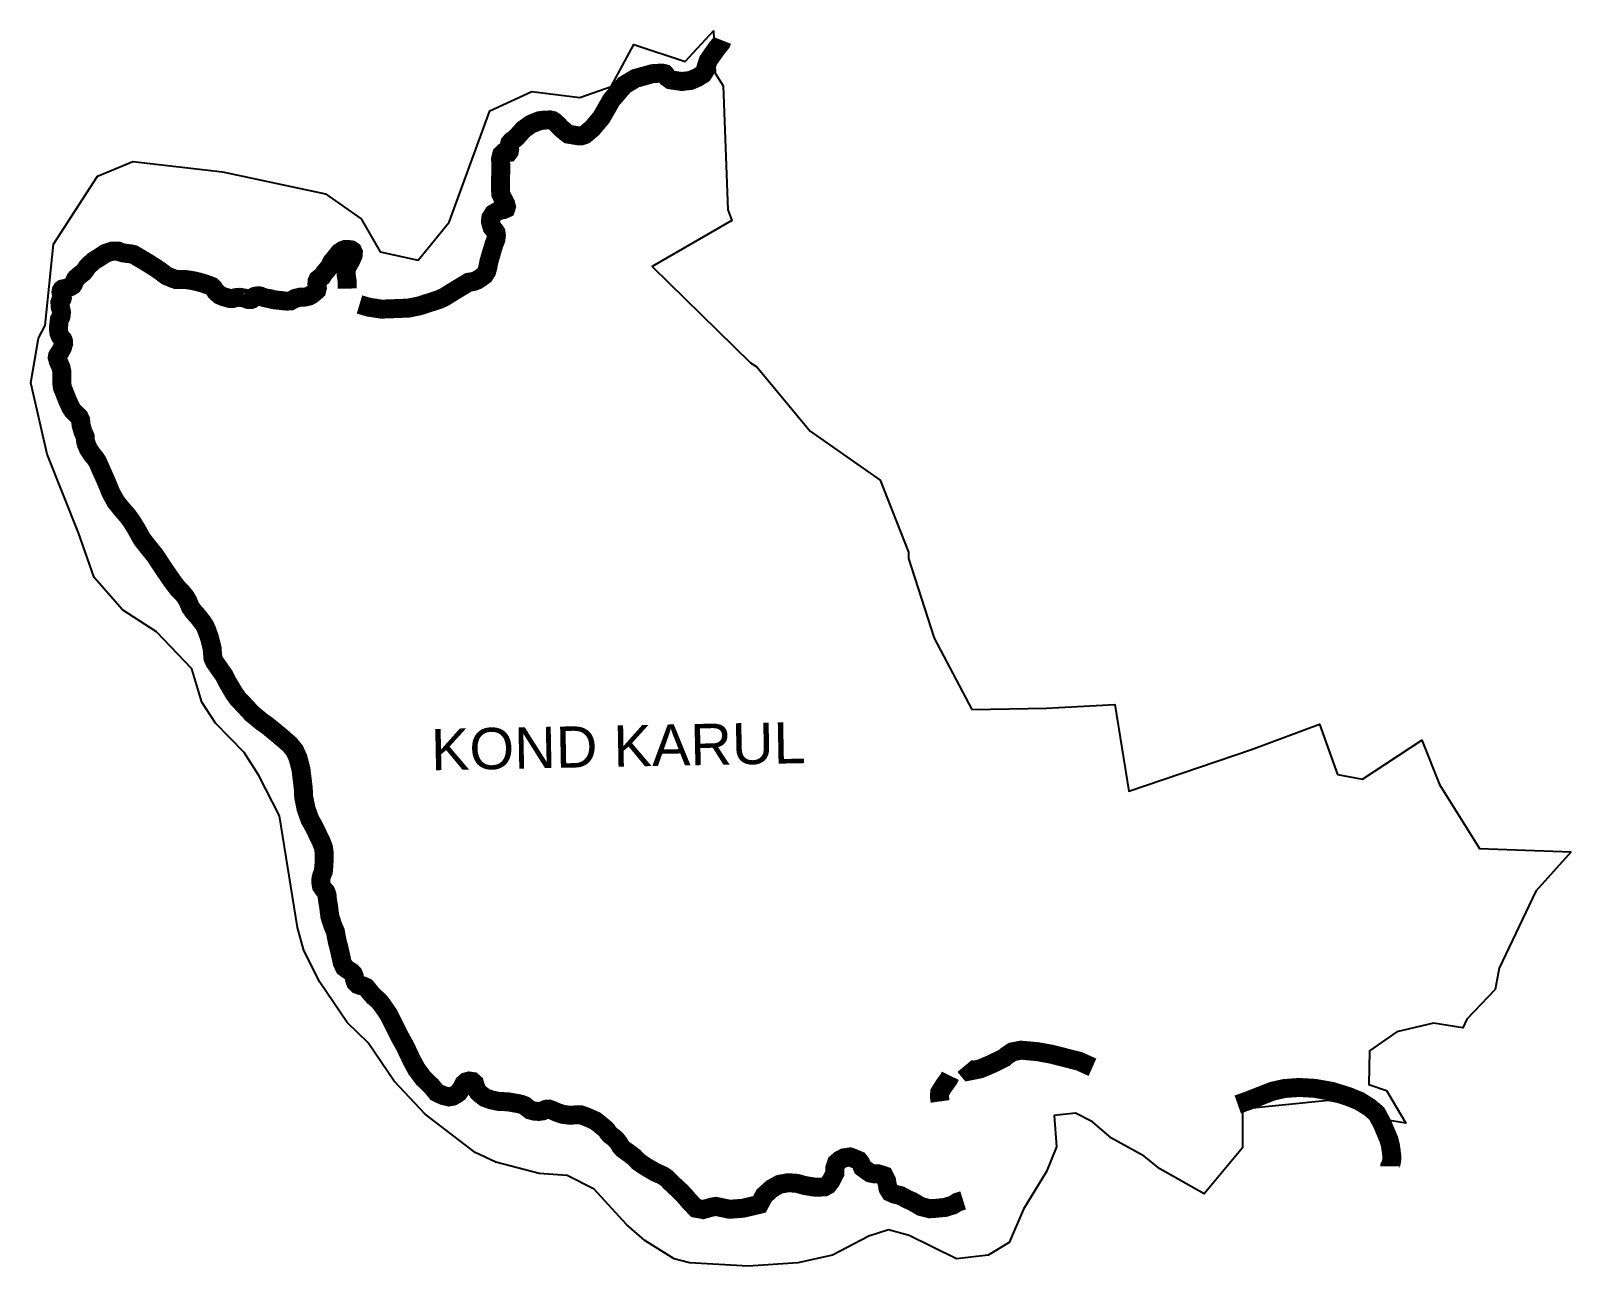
# Model space of a CAD drawing. Header units: metres. Extents: x 305319 to 309379, y 1922910 to 1926166.
import ezdxf

# ---------------------------------------------------------------- set-up
doc = ezdxf.new("R2010")
doc.units = ezdxf.units.M
for name, color, linetype in [('NATURALLY PROTECTED', 3, 'Continuous'), ('village', 3, 'Continuous'), ('VILLAGE NAME', 250, 'Continuous')]:
    doc.layers.add(name, color=color, linetype=linetype)
doc.styles.get("Standard").update_dxf_attribs({"font": 'calibri.ttf'})

msp = doc.modelspace()

# ---------------------------------------------------------------- linework, layer by layer
at = {"layer": 'NATURALLY PROTECTED', "color": 116, "true_color": 0x136734, "const_width": 50, "flags": 128}
for points in [[(307141.3, 1926141.3), (307138.6, 1926134.4), (307126.3, 1926119), (307104.6, 1926088.2), (307099.7, 1926073.9), (307097.5, 1926063.8), (307090.5, 1926052.3), (307075.9, 1926043.3), (307058.2, 1926035.5), (307035, 1926032.8), (307005.3, 1926037.2), (306997, 1926043.1), (306992.1, 1926051), (306990, 1926053.3), (306983, 1926054.9), (306957.8, 1926053.5), (306912.2, 1926040.8), (306883.3, 1926023.4), (306873.6, 1926012.2), (306849.3, 1925984), (306823, 1925937.8), (306799.1, 1925909.4), (306779.6, 1925892.9), (306770.7, 1925889.7), (306762.5, 1925889.5), (306735.8, 1925894), (306729.3, 1925898.9), (306716.3, 1925909.8), (306709.1, 1925917.7), (306698.9, 1925927.1), (306694.3, 1925930), (306687.8, 1925931.4), (306673.3, 1925931.2), (306659.7, 1925929.4), (306636.8, 1925920.2), (306617.4, 1925906.3), (306597.5, 1925884), (306585.6, 1925875.4), (306581.5, 1925870.2), (306580, 1925864.7), (306581.1, 1925854), (306580, 1925848.1), (306578.2, 1925845.7), (306573.3, 1925845.1), (306568.8, 1925846.2), (306565.1, 1925845.4), (306560.1, 1925840.3), (306557.3, 1925829.6), (306557.8, 1925798.4), (306556.7, 1925757.6), (306557.6, 1925736.7), (306562.5, 1925725.9), (306570.7, 1925710.4), (306572.6, 1925702.6), (306571.1, 1925697.8), (306566, 1925695.4), (306557.1, 1925693.8), (306548.6, 1925690.4), (306538.5, 1925684.3), (306531.5, 1925673.3), (306530.4, 1925663.3), (306532, 1925656.9), (306534.7, 1925648.2), (306541.9, 1925639.6), (306545.2, 1925634.6), (306546.3, 1925627), (306544.8, 1925616.1), (306539.8, 1925603.6), (306537.4, 1925595.8), (306531.1, 1925574), (306529.9, 1925569.9), (306526.1, 1925556.7), (306523.8, 1925543.8), (306520.7, 1925532.1), (306514.4, 1925522.3), (306503, 1925514), (306495.9, 1925509.4), (306485.9, 1925505.6), (306472.9, 1925503.6), (306435, 1925480.7), (306408.8, 1925464.4), (306396.4, 1925458.7), (306360.7, 1925446.9), (306342.8, 1925441.2), (306314.4, 1925435.4), (306243.8, 1925432.7), (306209.8, 1925437.8), (306185.3, 1925445.1)], [(306153.1, 1925486.9), (306152.7, 1925507.8), (306149.9, 1925524.8), (306150.1, 1925534.1), (306153.4, 1925544.6), (306162.6, 1925560.9), (306168.5, 1925574.5), (306169.1, 1925582.1), (306167.2, 1925586.1), (306162.8, 1925589), (306155.4, 1925590), (306147.3, 1925589.9), (306140.7, 1925587.4), (306133, 1925582.4), (306127.5, 1925575.7), (306116.7, 1925562.2), (306112.9, 1925558.5), (306111.2, 1925554.8), (306108.6, 1925547.9), (306104.5, 1925542.3), (306091.8, 1925527.1), (306086.2, 1925518.3), (306080.5, 1925514.8), (306075.9, 1925511.3), (306073.6, 1925506.2), (306073.1, 1925499.2), (306074.2, 1925488.9), (306072.5, 1925482.2), (306060.8, 1925471.9), (306053.1, 1925467.5), (306043.3, 1925464.9), (306037.5, 1925464.3), (306028.5, 1925464.1), (306020.9, 1925462.2), (306015.7, 1925461), (306008.3, 1925456.9), (306003.6, 1925454.5), (305996.3, 1925454), (305987.7, 1925454.2), (305979.5, 1925455.3), (305966, 1925456.7), (305957.4, 1925457.8), (305949.1, 1925460.4), (305942, 1925461.3), (305934, 1925463.2), (305928.2, 1925465.3), (305923.4, 1925467.3), (305919.6, 1925467.8), (305913.3, 1925467.2), (305909.5, 1925466.5), (305905.9, 1925464.7), (305904.4, 1925463.4), (305903.8, 1925461.8), (305903.4, 1925460.1), (305901.9, 1925459), (305898.9, 1925457.9), (305893.5, 1925457.8), (305889.2, 1925459), (305884.3, 1925461.2), (305881.9, 1925461.9), (305875.8, 1925463), (305869.5, 1925463.9), (305863.7, 1925463.7), (305858.8, 1925463), (305853.9, 1925461.5), (305850.2, 1925460.5), (305844.1, 1925460.7), (305842.2, 1925461.1), (305824.6, 1925466.3), (305816.3, 1925469.9), (305806, 1925479.6), (305800.3, 1925488.5), (305795.9, 1925492.6), (305787, 1925496.2), (305775.4, 1925500.2), (305761, 1925504.4), (305744.8, 1925508.1), (305728, 1925510.6), (305702.2, 1925510.6), (305692, 1925514.1), (305676.3, 1925520.9), (305657.3, 1925535.2), (305630.3, 1925552.8), (305598.8, 1925571.4), (305589.9, 1925576.8), (305584.7, 1925578.1), (305573.6, 1925579.4), (305561.8, 1925581.1), (305555, 1925583.1), (305550, 1925585.4), (305542, 1925586), (305532.8, 1925585.4), (305522.9, 1925582.2), (305515.9, 1925579.9), (305502.1, 1925570.7), (305484.9, 1925560.1), (305474, 1925550.2), (305468, 1925544.4), (305463.1, 1925537), (305458.4, 1925530.5), (305454.4, 1925527.3), (305448.6, 1925523.2), (305444.7, 1925520), (305441.5, 1925516.6), (305439.3, 1925515.1), (305437.8, 1925513.7), (305436.7, 1925512.2), (305435.3, 1925508.8), (305433.1, 1925504), (305431.3, 1925498.5), (305429.1, 1925495.4), (305423.4, 1925491.8), (305416, 1925489.2), (305408.9, 1925487), (305402.7, 1925485.8), (305400.7, 1925484.3), (305399.3, 1925482.1), (305398.4, 1925477.6), (305399.5, 1925470.9), (305401.6, 1925464.8), (305402, 1925462.3), (305401.4, 1925460), (305399.5, 1925456.9), (305396.7, 1925454), (305395.7, 1925451.1), (305395.8, 1925444.7), (305396.5, 1925437.8), (305398.8, 1925430), (305399.7, 1925424.9), (305399, 1925417.3), (305397.8, 1925411.8), (305394.1, 1925405.2), (305393.5, 1925399.7), (305392.1, 1925388.1), (305391.7, 1925379.1), (305392.9, 1925369.7), (305396, 1925362.1), (305400, 1925355.6), (305403.4, 1925352.4), (305405, 1925347.9), (305405.4, 1925342.2), (305402.3, 1925331.7), (305397.3, 1925322), (305391.8, 1925313.8), (305389.2, 1925309.3), (305388.5, 1925304.9), (305391.3, 1925295.1), (305398.4, 1925279), (305400.7, 1925268.6), (305400.9, 1925259.2), (305400.5, 1925237.3), (305402.4, 1925224.7), (305406, 1925216.6), (305414.4, 1925195), (305424.1, 1925173.3), (305429.9, 1925164.7), (305446.1, 1925148.8), (305450.2, 1925140.2), (305451.3, 1925127.2), (305456.2, 1925110.1), (305462.1, 1925096.8), (305462.7, 1925087.9), (305464.8, 1925077.9), (305470.6, 1925064.3), (305480.8, 1925048.8), (305488.7, 1925039.7), (305494.6, 1925030.7), (305505.1, 1925006.9), (305516.7, 1924981), (305530.1, 1924948.4), (305542.9, 1924925.1), (305559.7, 1924904.3), (305574.3, 1924887.6), (305583.9, 1924874.5), (305594.8, 1924857.2), (305611.8, 1924826.7), (305626.2, 1924808.1), (305646.9, 1924782.6), (305660.8, 1924761.2), (305675.1, 1924739.9), (305692.7, 1924714.4), (305706.2, 1924696.6), (305718.6, 1924684), (305726, 1924674.9), (305732.6, 1924663.8), (305739.8, 1924646.8), (305748.5, 1924634.5), (305760.1, 1924622), (305771.7, 1924606.7), (305777.9, 1924597.5), (305782.2, 1924587.7), (305789.8, 1924566.6), (305794.7, 1924547.3), (305796.7, 1924539.3), (305798.9, 1924512.9), (305803.3, 1924502.9), (305828.6, 1924466.9), (305837.3, 1924449.8), (305854.4, 1924420.5), (305865, 1924405.6), (305879.1, 1924391), (305901.9, 1924366.3), (305926.2, 1924346.2), (305943.1, 1924334.2), (305970.4, 1924311.9), (306001, 1924285.5), (306014.4, 1924269.1), (306023, 1924250.3), (306031, 1924219.9), (306037.1, 1924169.5), (306038.2, 1924146.3), (306044.6, 1924115.3), (306054.6, 1924087.3), (306065.1, 1924068.9), (306084.3, 1924028.9), (306090.3, 1924013.7), (306092.4, 1923998.4), (306091.6, 1923965.4), (306089.8, 1923949.6), (306086.4, 1923941.5), (306083.8, 1923932.7), (306083.2, 1923923.1), (306084.9, 1923912), (306090.2, 1923904.1), (306096.4, 1923897.3), (306099.7, 1923888.8), (306100.8, 1923875.9), (306103.8, 1923858.2), (306107.2, 1923831.6), (306112.9, 1923813.4), (306116.2, 1923804.6), (306121.8, 1923791.9), (306123.3, 1923783.1), (306126.7, 1923765.6), (306131, 1923749.6), (306136.6, 1923724.4), (306139.7, 1923710.3), (306145.5, 1923697.8), (306152.6, 1923692.5), (306163.7, 1923685.5), (306168.6, 1923680.9), (306171.2, 1923674.7), (306171.8, 1923666.8), (306174.9, 1923658.4), (306181.3, 1923652), (306187.9, 1923649.7), (306194.1, 1923648.8), (306202.5, 1923645), (306207.8, 1923638.9), (306212.9, 1923632.1), (306222.6, 1923621.2), (306235.6, 1923609.8), (306242.3, 1923602.1), (306250, 1923591.1), (306261.2, 1923574.9), (306272.6, 1923552.6), (306289.5, 1923518.4), (306306.3, 1923488), (306322.2, 1923454.1), (306335.5, 1923429.5), (306352.8, 1923406), (306375.4, 1923384), (306388.5, 1923368), (306406.1, 1923359.6), (306421.2, 1923356.1), (306430.6, 1923357.8), (306439.2, 1923362.3), (306445.9, 1923367), (306454.5, 1923379.2), (306460.5, 1923390.5), (306466.6, 1923395.9), (306474.3, 1923397.9), (306482.8, 1923396.7), (306488.4, 1923391.8), (306490.6, 1923384.2), (306494.7, 1923374.6), (306498, 1923369), (306504.2, 1923363.4), (306515.7, 1923354.3), (306532.3, 1923348.3), (306551.7, 1923344.3), (306576.9, 1923343.1), (306605, 1923338.2), (306611.7, 1923336.6), (306620.7, 1923333.1), (306628.2, 1923326.9), (306635.7, 1923321.4), (306646.8, 1923318.5), (306658, 1923317.8), (306668.8, 1923319.4), (306677.3, 1923323.5), (306684.8, 1923324), (306694, 1923320.7), (306704.6, 1923315.8), (306720.8, 1923310.2), (306737.8, 1923308), (306754.4, 1923308.5), (306769.2, 1923308.6), (306782.5, 1923303.9), (306797.2, 1923297.5), (306806.7, 1923293.3), (306817.6, 1923284.8), (306833.3, 1923271.8), (306836.8, 1923268.2), (306840.9, 1923261.9), (306845.6, 1923256.3), (306851.8, 1923251.8), (306857.4, 1923247.3), (306862.6, 1923242.3), (306868.2, 1923235.4), (306873.1, 1923226.8), (306879.9, 1923218.9), (306908.1, 1923198.3), (306920.6, 1923185.3), (306938.7, 1923172.9), (306966, 1923157.1), (306984.1, 1923149.1), (306995, 1923141.8), (307006.4, 1923130.2), (307032.6, 1923105.6), (307045.7, 1923091.6), (307052.4, 1923083.4), (307072, 1923062.6), (307091.1, 1923059.2), (307114.6, 1923065.7), (307124.8, 1923067.4), (307160.9, 1923059.9), (307196.3, 1923062.6), (307239.5, 1923072.8), (307252.1, 1923096.3), (307272.6, 1923114.7), (307292.3, 1923125.6), (307315.2, 1923129.9), (307338.3, 1923128.2), (307360, 1923122.3), (307388, 1923117.8), (307410.4, 1923118.9), (307419.7, 1923123.7), (307427.6, 1923134), (307438.3, 1923154.7), (307438.3, 1923168.5), (307442.8, 1923181.9), (307451.7, 1923189.8), (307462.4, 1923195.4), (307478.3, 1923197.8), (307483.4, 1923196), (307501.4, 1923188.5), (307506.9, 1923181.2), (307511.4, 1923169.9), (307524.1, 1923160.6), (307531.7, 1923155.4), (307542.7, 1923153.3), (307552.4, 1923153.3), (307568.3, 1923148.2), (307568.3, 1923148.2), (307574.5, 1923136.1), (307578.6, 1923114.4), (307584.5, 1923104.8), (307584.5, 1923104.8), (307595.5, 1923099.9), (307611.7, 1923095.8), (307628.9, 1923086.5), (307643.1, 1923080.3), (307665.1, 1923067.2), (307688.6, 1923061.3), (307701, 1923062), (307729.2, 1923064.8), (307749.9, 1923071.3), (307761.3, 1923078.6), (307776.5, 1923083.3)], [(307780.8, 1923437.9), (307792.2, 1923424.2), (307821.5, 1923430), (307850.8, 1923442.4), (307885.1, 1923459.3), (307890.9, 1923464.4), (307906.4, 1923474.9), (307929.3, 1923479.3), (307973.5, 1923475.2), (308010, 1923468.5), (308082.2, 1923450.1), (308117.5, 1923434.3)], [(307715.8, 1923344.2), (307714, 1923357.3), (307714.7, 1923367.4), (307725, 1923384.4), (307738.7, 1923403.5), (307742.8, 1923411.8)], [(308500.4, 1923336.3), (308526.9, 1923345.6), (308544.1, 1923352.3), (308592, 1923371.1), (308623.7, 1923378.2), (308662.3, 1923381), (308703.5, 1923378.6), (308748.6, 1923370.7), (308791.5, 1923357.2), (308821.3, 1923345.1), (308848.6, 1923327.9), (308866.8, 1923312.2), (308876.1, 1923295), (308882.9, 1923281.4), (308899.2, 1923242.7), (308902.9, 1923228), (308904.9, 1923214.6), (308906.8, 1923198.5), (308906.3, 1923189.6), (308904.7, 1923180.7), (308901.5, 1923173.7), (308901.5, 1923173)]]:
    msp.add_lwpolyline(points, dxfattribs=at)
at = {"layer": 'village', "flags": 128}
msp.add_lwpolyline([(308763.2, 1924205.6), (308829, 1924193.8)], dxfattribs=at)
at = {"layer": 'village', "color": 3, "true_color": 0x00ff00}
for points in [[(309379.4, 1924001.9, 0), (309286.6, 1923898.4, 0), (309189.9, 1923695.4, 0), (309178.8, 1923639.1, 0), (309104.5, 1923560.6, 0), (309094.2, 1923538.3, 0), (309016.4, 1923550.3, 0), (308920.1, 1923527.3, 0), (308847.9, 1923477.5, 0), (308845.9, 1923389, 0), (308892.4, 1923372.6, 0), (308943.3, 1923287.1, 0), (308889.8, 1923295.9, 0), (308800.2, 1923334.9, 0), (308739.8, 1923346.9, 0), (308513.3, 1923324, 0), (308512.8, 1923222.2, 0), (308411.6, 1923100.3, 0), (308295, 1923166.2, 0), (308253.7, 1923200.3, 0), (308167.5, 1923246.9, 0), (308117.3, 1923290.7, 0), (308072.5, 1923312.8, 0), (308016.4, 1923307.2, 0), (308022.3, 1923224.9, 0), (307996.4, 1923159.6, 0), (307935.9, 1923059.8, 0), (307898.3, 1922972.7, 0), (307842.3, 1922938.9, 0), (307759.1, 1922928.9, 0), (307634.7, 1922990.3, 0), (307579.7, 1923005.7, 0), (307528, 1922988.6, 0), (307432.6, 1922938.9, 0), (307341.1, 1922918.7, 0), (307210.2, 1922909.8, 0), (307055.3, 1922919, 0), (307014.7, 1922929.2, 0), (306937.3, 1922977.8, 0), (306889.1, 1923020, 0), (306803.5, 1923112.5, 0), (306733, 1923148.8, 0), (306658.7, 1923154.1, 0), (306544.3, 1923183.9, 0), (306490.6, 1923209.2, 0), (306358, 1923311, 0), (306276.9, 1923397.7, 0), (306208.3, 1923498.3, 0), (306152.4, 1923552, 0), (306080.5, 1923658.3, 0), (306038.6, 1923741.7, 0), (306022, 1923802.3, 0), (305974.2, 1924097.2, 0), (305920.4, 1924203.3, 0), (305881, 1924263.6, 0), (305805.5, 1924341.4, 0), (305769.8, 1924396.9, 0), (305743, 1924484.8, 0), (305650, 1924581.7, 0), (305560.4, 1924640.3, 0), (305486.2, 1924725.7, 0), (305445, 1924842.9, 0), (305362, 1925050.5, 0), (305318.9, 1925238.4, 0), (305339.2, 1925356.3, 0), (305356.3, 1925389.2, 0), (305378.7, 1925603.9, 0), (305494.7, 1925783.6, 0), (305587.7, 1925822.3, 0), (305824.4, 1925794.9, 0), (306095.3, 1925736.6, 0), (306189.7, 1925671.2, 0), (306240.1, 1925583.4, 0), (306339.6, 1925562.2, 0), (306421.5, 1925662.2, 0), (306529.3, 1925955.7, 0), (306639.2, 1926006.3, 0), (306766.2, 1925990.9, 0), (306848.7, 1926019.3, 0), (306908.4, 1926130.2, 0), (307044, 1926085.8, 0), (307118.5, 1926166.4, 0), (307122.9, 1926054.9, 0), (307144.2, 1926021.6, 0), (307156.7, 1925694.7, 0), (307166.4, 1925666.3, 0), (306956.6, 1925545.3, 0), (307215.7, 1925290.9, 0), (307232.3, 1925280.6, 0), (307373.6, 1925111.2, 0), (307557.6, 1924981.7, 0), (307632.8, 1924792.1, 0), (307632.6, 1924775.3, 0), (307700.3, 1924565.8, 0), (307799.3, 1924376.9, 0), (307996.7, 1924380.5, 0), (308176.1, 1924390.9, 0), (308213.4, 1924162.3, 0), (308536.9, 1924271.8, 0), (308716, 1924338.4, 0), (308763.2, 1924205.6, 0)], [(308829, 1924193.8, 0), (308985.9, 1924296.1, 0), (309032.1, 1924179.5, 0), (309137.7, 1924010.5, 0), (309379.4, 1924001.9, 0)]]:
    msp.add_polyline3d(points, dxfattribs=at)

# ---------------------------------------------------------------- texts
at = {"layer": 'VILLAGE NAME', "insert": (306372.6, 1924325.7), "char_height": 108.748, "attachment_point": 1, "rotation": 1.1028}
msp.add_mtext_dynamic_manual_height_columns('{\\fArial|b0|i0|c0|p34;KOND KARUL}', width=1571.314, gutter_width=543.7, heights=[0], dxfattribs=at)

doc.saveas('drawing.dxf')
